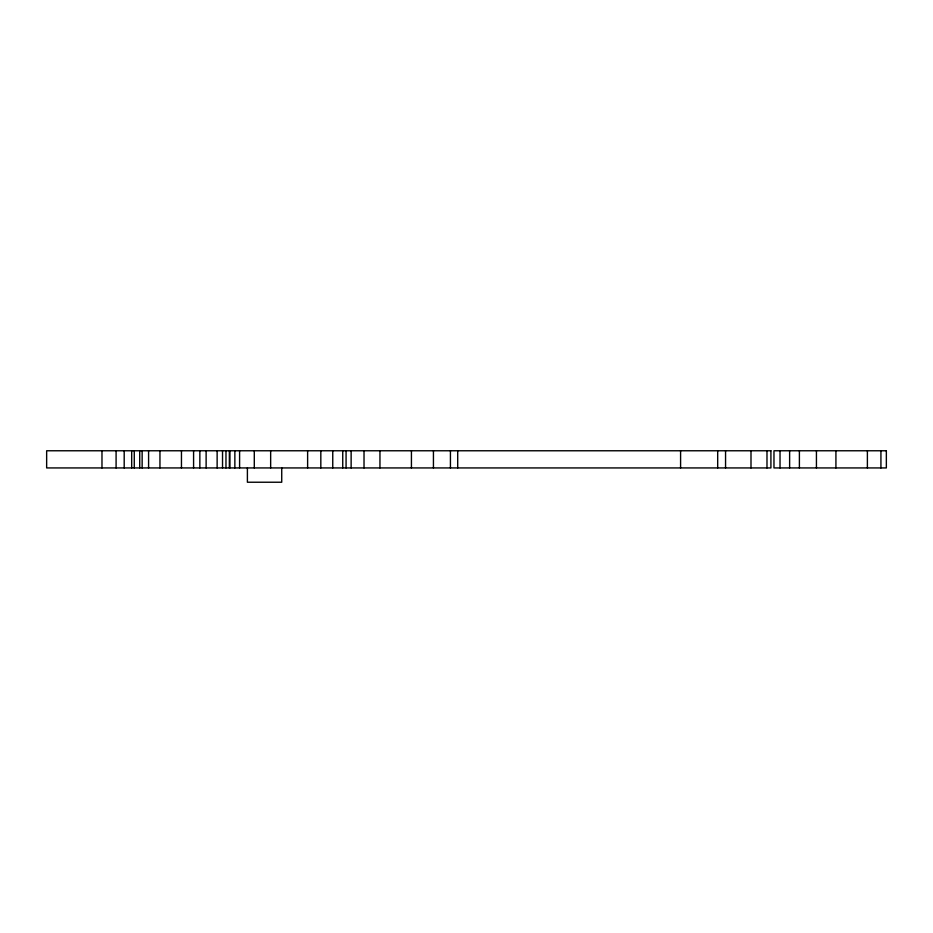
<?xml version="1.0" encoding="UTF-8"?>
<svg xmlns="http://www.w3.org/2000/svg" width="933" height="933" viewBox="0 0 933 933"><rect width="100%" height="100%" fill="white"/><g stroke="black" fill="none" stroke-linecap="round" stroke-linejoin="round"><path stroke-width="1.4" d="M880.927 450.767L880.927 467.934M867.387 450.767L867.387 467.934M835.921 450.767L835.921 467.934M816.433 450.767L816.433 467.934M799.394 450.767L799.394 467.934M789.621 450.767L789.621 467.934M780.023 450.767L780.023 467.934M766.984 450.767L766.984 467.934M750.995 450.767L750.995 467.934M725.559 450.767L725.559 467.934M717.687 450.767L717.687 467.934M680.589 450.767L680.589 467.934M457.706 450.767L457.706 467.934M450.429 450.767L450.429 467.934M433.437 450.767L433.437 467.934M411.43 450.767L411.43 467.934M379.953 450.767L379.953 467.934M364.022 450.767L364.022 467.934M351.135 450.767L351.135 467.934M346.073 450.767L346.073 467.934M342.738 450.767L342.738 467.934M332.754 450.767L332.754 467.934M320.824 450.767L320.824 467.934M307.622 450.767L307.622 467.934M281.731 467.934L281.731 482.233L247.397 482.233L247.397 467.934M270.652 450.767L270.652 467.934M254.289 450.767L254.289 467.934M239.594 450.767L239.594 467.934M234.859 450.767L234.859 467.934M229.891 450.767L229.891 467.934M229.355 450.767L229.355 467.934M225.973 450.767L225.973 467.934M222.532 450.767L222.532 467.934M217.132 450.767L217.132 467.934M206.123 450.767L206.123 467.934M199.849 450.767L199.849 467.934M193.586 450.767L193.586 467.934M181.457 450.767L181.457 467.934M159.951 450.767L159.951 467.934M148.592 450.767L148.592 467.934M142.143 450.767L142.143 467.934M139.717 450.767L139.717 467.934M134.27 450.767L134.27 467.934M131.681 450.767L131.681 467.934M124.194 450.767L124.194 467.934M116.089 450.767L116.089 467.934M101.977 450.767L101.977 467.934M770.915 450.767L46.65 450.767L46.65 467.934L770.915 467.934L770.915 450.767M886.35 450.767L773.97 450.767L773.97 467.934L886.35 467.934L886.35 450.767"/></g></svg>
